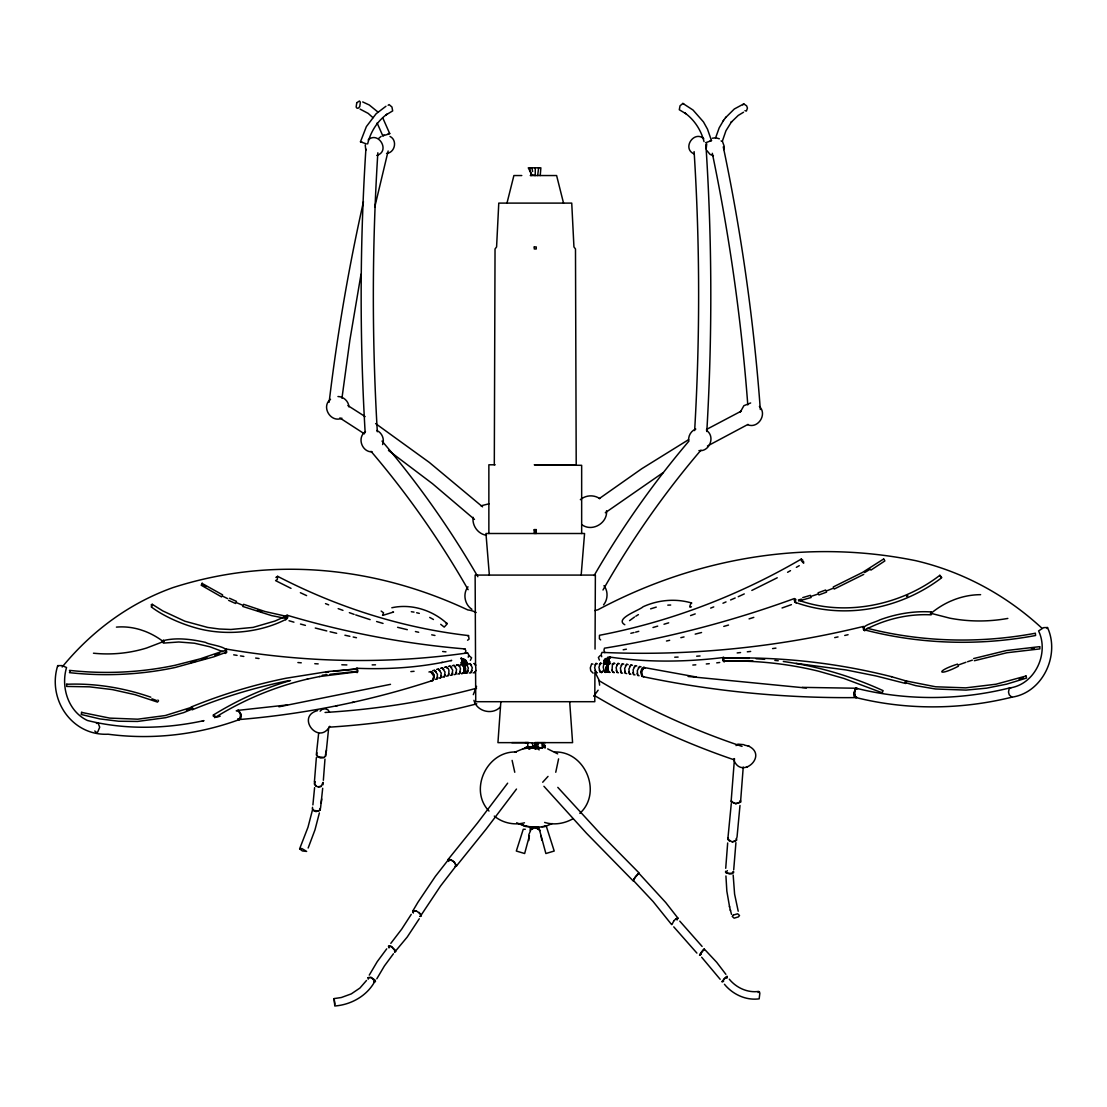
<?xml version="1.0" encoding="UTF-8"?>
<svg xmlns="http://www.w3.org/2000/svg" width="1107" height="1107" viewBox="0 0 1107 1107"><rect width="100%" height="100%" fill="white"/><g stroke="black" fill="none" stroke-linecap="round" stroke-linejoin="round"><path stroke-width="1.5" d="M545.336 742.645L535.262 742.645L535.262 748.899L538.21 747.433L542.319 747.945L544.658 744.9L542.942 747.336M626.742 673.61L625.344 673.25L624.666 668.393L626.756 664.297L628.139 664.643M431.107 671.492L433.058 672.807L434.248 675.408L433.031 680.362C369.904 701.063 304.328 714.25 238.116 719.647L239.749 719.301L241.008 714.416L238.6 710.307L236.22 710.805M534.944 744.042C533.242 750.228 535.899 744.997 536.037 747.128L535.262 748.899L533.449 747.682L528.648 748.899L532.204 747.903L532.315 746.215M731.478 800.292L731.478 801.759L735.823 803.585L740.182 802.132L740.182 800.665M734.481 758.599L731.104 801.814L735.823 803.779L740.541 802.201L740.541 800.61M594.929 672.143L594.791 701.7L475.733 701.7L475.595 672.143M595.04 649.076L595.372 575.087L475.138 575.087L475.553 665.556M453.995 674.633L455.641 674.288L456.596 669.444L453.995 665.349L452.265 665.722M724.518 658.444L723.95 657.461C686.132 662.069 647.526 662.623 609.694 657.032L608.629 659.08L608.988 661.502L608.808 657.738L610.344 657.198M688.651 440.78C688.153 435.854 691.072 430.775 695.791 429.059M728.337 837.791L728.295 839.48L732.225 841.97L736.612 840.268L736.653 838.414M736.28 838.469L736.252 840.158L734.702 841.389L732.239 841.707M630.879 674.205L629.482 673.845L628.901 669.002L631.087 664.906L632.484 665.279M527.541 746.339L523.265 748.899L528.205 747.945L527.541 743.06L528.648 742.645L538.21 743.323L537.587 747.945M162.466 641.797L162.494 640.87C175.999 637.162 191.788 639.251 205.653 642.42C208.434 644.897 231.501 646.779 225.164 652.673M457.8 674.038L459.447 673.693L460.498 668.836L459.571 666.165L457.994 664.74L456.347 665.086M463.266 673.222L464.331 671.229L463.625 665.667L462.131 664.228L460.277 664.601M314.416 781.833L316.367 757.548M323.355 780.283L324.974 759.098M518.367 823.539L525.839 826.514L538.735 827.109L545.876 853.525L554.206 851.034L546.249 826.057L544.602 826.362M725.722 868.289L727.673 842.953M733.706 869.784L735.92 842.662M464.29 673.125L465.535 668.254L464.622 665.625L463.113 664.172L460.457 664.754M314.596 787.644L312.894 804.9M694.643 430.595C700.081 337.704 699.984 244.481 694.117 151.604M706.806 431.509C712.424 335.933 712.133 240.011 705.865 144.477M740.541 802.201L743.24 767.026M365.891 149.071C359.803 243.471 359.623 338.244 365.158 432.685M377.847 152.78C371.98 245.643 371.883 338.867 377.321 431.758M606.553 510.77C607.646 523.293 591.954 532.273 581.839 524.663M731.284 803.613L727.977 837.667L727.936 839.521L729.568 841.168M739.988 805.481L737.013 837.307M696.22 676.986L643.873 667.493L641.479 671.548L641.963 676.363L643.25 676.709C713.323 691.391 784.974 698.351 856.555 697.59L855.268 697.244L854.051 692.359L855.725 688.236L857.828 688.665M322.69 788.281L320.587 807.778M634.989 674.91L633.605 674.55L633.121 669.721L635.418 665.653L636.802 666.027M639.085 675.74L637.687 675.381L637.314 670.579L639.708 666.525L641.091 666.898M465.383 673.222L467.112 672.862L468.358 667.991L466.047 663.868L464.317 664.228M469.243 672.987L470.973 672.641L472.315 667.742L470.088 663.619L468.358 663.979M500.848 701.7L497.942 742.645L528.565 742.645L525.175 742.645M461.411 673.582L463.058 673.236L464.207 671.243L464.428 668.351L461.91 664.255M464.622 665.625L465.189 671.188L464.041 673.194M328.613 728.448L326.178 752.317M540.23 175.543L540.866 167.821L528.26 167.821L531.886 174.823L535.262 175.543L535.262 167.821M581.175 575.087L584.565 533.505L485.959 533.505L489.349 575.087M318.65 733.291L316.325 754.932L317.903 756.967L320.712 758.004L323.687 757.672L325.693 756.095L326.44 750.076M643.983 667.521L641.479 671.548L641.852 676.349M365.227 145.003L365.794 150.192M463.335 658.942L461.619 662.692L462.366 660.242L461.301 658.181M473.104 672.862L474.834 672.516L475.955 670.524L475.595 664.947L474.156 663.508L475.595 664.947M691.792 603.052C675.796 598.264 658.208 599.842 643.056 606.761C639.791 610.165 614.039 618.688 624.805 624.735M314.623 781.653L314.346 784.005L315.786 786.053L318.387 787.022L321.155 786.537L322.926 782.497M314.983 781.777L314.72 783.936L316.035 785.804M323.023 784.78L323.299 782.428M320.061 808.484L319.881 810.02L318.359 811.057L313.918 810.407L312.7 808.954M312.534 807.28L312.312 809.079L313.655 810.739L316.035 811.625L320.227 810.158L320.449 808.359M329.139 402.256C337.192 334.881 348.594 267.894 363.47 201.695M341.952 398.243L349.867 340.167L361.02 274.19M316.948 752.829L316.699 754.891L318.152 756.773L323.493 757.423M325.347 755.956L325.596 753.909M321.21 803.142L321.445 801.26M321.487 800.901L321.722 798.977M461.467 658.347L463.017 658.9L462.684 662.54M558.592 758.862L555.756 772.257M537.656 175.543L538.625 167.821M609.293 663.439L608.006 663.093L606.927 664.532L606.096 670.026L609.085 672.447M525.272 829.281L523.251 829.281L516.319 851.034L524.649 853.525L529.437 835.702M597.351 663.771L595.967 663.439L594.611 667.549L596.023 672.433L597.42 672.765M607.951 672.309L606.539 671.935L605.972 669.984L606.927 664.532M603.647 663.674L603.965 661.875M607.591 662.955C601.862 663.467 604.45 660.533 605.75 663.688L604.311 663.508M606.387 664.062L606.539 662.885L605.197 662.318M608.213 661.46L607.729 657.821L608.878 657.281L609.417 658.278M605.349 663.785L605.501 662.609A4.262 3.791 -75 0 1 606.65 660.547M610.165 672.406L608.642 672.074L607.729 670.067L608.006 664.491L609.085 663.051M601.779 663.522L600.381 663.176L598.929 667.3L600.229 672.184L601.627 672.53L602.609 671.091L601.516 672.53M606.193 663.397L604.906 663.051L603.716 664.491L603.232 667.175L604.436 672.074L605.723 672.419M312.382 810.324L307.981 827.261L299.637 848.806L302.363 850.951L306.639 851.421L301.741 848.474L299.637 848.806M319.383 812.925L314.983 829.863L308.161 848.004M608.878 672.06L607.535 667.175L609.32 663.051L610.607 663.397M614.897 663.522L613.61 663.176L612.448 664.615L612.033 670.192L612.835 672.184L614.233 672.53L612.835 672.184M374.706 207.258L388.142 150.995M941.642 577.467L939.843 575.308L941.559 577.84C900.434 609.21 843.589 620.266 794.632 602.083L795.891 599.413M537.559 827.455L532.993 827.358L532.37 829.281L533.283 827.054L536.231 827.496L531.941 827.316L528.814 834.733L528.814 840.517M883.898 559.104L884.853 560.931L870.891 570.133M202.36 720.975L203.992 720.629C165.856 728.918 125.354 730.025 87.411 720.477C68.15 711.4 60.677 687.032 66.558 667.521L62.061 665.598L57.716 665.625C47.158 699.126 71.747 736.03 108.126 734.218C152.614 740.099 198.457 734.771 240.496 719.135L241.008 714.416L237.867 710.473M506.978 203.107L513.897 175.543L521.784 175.543M473.298 694.656L476.563 686.326M619.394 663.771L618.01 663.425L616.129 667.535L617.028 672.419L618.412 672.765M463.169 662.789L464.622 659.426M465.507 660.063L464.428 662.429L462.574 663.384M536.258 529.603L535.262 533.505L534.266 529.603L536.258 529.603L536.258 533.505M382.607 444.571C384.71 439.341 382.067 432.782 376.878 430.526M715.523 138.084L719.176 127.872L723.549 120.372M366.403 143.924L360.481 141.765L366.362 126.613L376.076 113.8L385.942 106.258M367.635 143.952C370.416 132.245 377.113 121.313 386.938 114.242L386.149 114.824L392.667 110.908L391.947 107.005L389.097 104.598L388.142 105.276M623.781 664.145L622.383 663.799L620.404 667.908L621.193 672.779L622.577 673.125M802.796 560.128L801.316 559.049L801.44 560.862L803.654 563.214L803.53 561.415M723.757 149.583L724.241 146.387L722.47 141.502M740.209 412.261L743.876 405.702L750.657 402.962M290.518 680.542C263.355 688.346 237.41 700.164 213.374 715.011L213.388 716.437M214.578 717.613L215.09 716.077L213.374 715.011M643.748 676.806L641.507 675.242L640.898 671.409L641.797 668.766L643.375 667.41L645.021 667.839M704.01 141.571C701.118 130.322 694.49 119.902 685.025 113.08L685.814 113.661L679.297 109.745L680.016 105.843L682.867 103.435L693.024 110.036L703.485 121.936L707.47 129.104L711.483 140.603L705.56 142.761M931.333 611.95C913.828 610.801 896.117 613.845 879.678 619.934C876.647 621.899 859.087 626.119 864.968 629.565M435.245 679.366L436.974 678.992L437.473 674.274L434.401 670.302L432.671 670.676M465.065 672.959L465.41 668.296L462.089 664.408L464.11 665.708L465.95 670.994L465.189 672.904L461.633 673.568M192.134 709.725L192.784 708.12L191.22 706.986C221.843 694.449 253.641 684.804 286.076 678.231L328.558 671.465L356.814 668.932L357.575 670.247L356.634 671.921L319.383 676.571M863.889 627.849L863.709 629.634M81.821 712.285L81.171 714.485L99.879 718.913L118.74 721.238L137.559 721.446L165.732 717.682L183.72 712.604L192.66 708.84L191.802 707.221L165.261 715.551L137.738 719.19L109.745 718.111L81.434 712.368M957.541 664.103C935.277 671.133 937.615 676.958 958.399 666.234M69.437 670.482L70.281 671.395L69.45 672.641C104.681 676.488 140.52 674.827 175.21 667.479L213.845 656.811L226.285 652.258L225.247 650.266M382.524 615.381L383.575 612.863L381.168 611.064M1047.084 628.527L1047.499 627.531L1043.707 627.627L1038.587 630.921C1049.408 653.49 1034.893 684.735 1009.335 688.014C959.409 700.413 906.481 700.828 856.541 688.319L855.102 689.73L853.815 695.196L854.452 697.161L856.002 697.548C906.937 710.279 960.904 709.795 1011.826 697.189C1042.697 692.774 1060.243 655.04 1047.499 627.531M440.42 668.324L442.15 667.95L445.028 671.991L444.35 676.764L442.62 677.124M436.878 679.02L437.735 677.083M441.499 675.879L440.558 677.844L441.236 673.07L438.261 669.071L436.532 669.444M607.674 657.24L608.117 660.519L610.012 661.695M448.944 673.859C446.744 679.311 450.798 669.514 447.768 668.379L446.066 666.967L444.336 667.327M610.427 663.577L609.002 663.19L607.494 664.574L606.332 667.175L606.581 670.067M607.798 672.101L606.47 667.217L609.141 663.231M450.217 675.339L451.85 674.993L452.721 670.164L450.023 666.096L448.293 666.456M444.253 676.778L445.18 674.813M795.047 598.693L794.217 600.464L796.099 602.983M460.955 658.222L462.435 661.668L460.803 662.858M706.169 149.016L706.736 143.841M726.759 977.73L726.912 976.36L721.806 981.715L723.604 981.369M758.143 992.564L759.36 991.678L759.845 993.256L759.167 998.832C746.035 1000.673 732.709 994.39 724.448 984.289M1025.802 675.893L1026.59 678.038L1006.678 684.14L986.434 688.18L966.024 690.104L935.553 688.997L915.586 685.62L905.346 682.59L906.024 680.943L935.567 686.769L965.761 687.862L996.037 684.209L1026.12 675.976M451.85 674.993L452.749 673.028M633.273 880.854L635.529 876.536L639.043 872.925L600.409 833.765L557.803 787.368M671.866 924.677L673.942 920.65M676.972 919.806L677.276 918.063M677.166 919.696L677.954 918.16L665.681 902.468L638.836 873.215L633.813 879.027M703.665 950.387C706.612 944.534 696.261 958.704 700.773 954.442M726.898 978.104L727.133 976.443L724.158 978.63L722.677 981.646M455.641 674.288L456.568 672.309M468.233 657.226L468.773 654.887L467.555 652.922C387.575 664.325 305.85 662.733 226.257 649.034L225.468 649.2M459.447 673.693L460.415 671.714M369.268 975.129L377.238 961.651L386.73 948.824M376.809 978.809L384.392 965.982L393.428 953.777M598.126 690.201L593.67 696.261M535.262 746.09L537.116 742.645M467.016 672.876L468.15 670.884M864.138 626.576L863.142 627.088L863.502 629.703L864.733 630.81L865.121 630.146M594.113 575.557C621.608 528.081 653.296 483.012 688.831 441.209M602.983 590.003C631.198 540.465 663.937 493.487 700.966 450.134M413.119 912.749L412.69 911.144L417.92 902.302L435.355 876.384L448.321 859.807L451.587 860.125L454.036 861.924L456.25 865.646L440.544 886.001L420.19 916.541M368.23 977.55L371.122 977.439L374.886 981.259C367.109 995.857 351.03 1004.81 334.784 1005.986L334.093 998.597L341.302 997.518L351.306 993.878L359.927 988.039L366.5 980.484M801.316 559.049C738.895 595.441 670.482 621.719 599.468 635.293L599.385 638.739L600.644 639.901M467.984 586.821C462.574 593.656 464.636 604.616 471.914 609.293M411.25 914.368L401.675 929.174L390.813 943.358M419.276 918.755L407.196 937.076L394.729 952.062M474.751 672.516L475.955 670.524M470.876 672.641L472.108 670.634M794.411 598.527C732.82 620.944 669.168 637.701 604.464 648.19L603.938 650.224L604.851 652.646M1035.391 633.356L1035.585 635.501C978.879 646.101 919.848 644.357 864.014 629.717M465.77 660.312L462.186 663.065M462.878 663.882C464.11 664.325 468.04 660.616 465.507 660.934M329.775 726.289C318.664 746.021 295.444 716.409 317.64 710.569M461.73 662.844L463.542 661.792L464.317 659.274M607.826 662.955L606.262 661.778L608.518 662.014M603.578 604.865C607.964 599.51 608.269 591.152 603.979 585.658M465.023 653.421L465.922 650.985L465.009 648.937C404.775 643.887 345.121 632.429 287.183 615.257L286.367 615.423M723.3 657.281L722.968 660.768L724.172 661.931L724.656 661.225M1039.847 646.751L1039.847 648.91L1006.9 652.743L974.368 660.727M286.007 616.973L287.031 616.765L286.588 618.564L271.589 615.603L242.724 606.442M725.5 117.729L734.328 108.984L743.779 103.892L746.63 105.843L747.446 108.057L746.409 111.046L744.956 110.686M507.656 783.175L477.463 823.027L448.031 859.572L449.193 859.046L454.161 861.883L456.541 865.882L455.392 866.407M516.499 789.056L486.125 829.143L456.541 865.882M723.162 120.884L725.957 117.107M542.693 782.248L548.02 776.408M603.772 660.588L604.906 661.211L606.511 659.564L606.345 658.319M599.399 664.615L600.492 663.176M724.241 660.644L723.162 660.353L723.591 658.112C779.978 656.589 836.588 662.775 891.273 676.626L891.688 676.737M594.957 664.878L596.064 663.425M579.847 813.368C602.706 792.584 585.036 750.698 554.427 752.013M532.937 747.945L538.21 743.323M930.932 611.839L930.42 614.081L931.499 614.371M863.515 626.424C778.166 647.318 689.855 656.34 602.042 652.383L601.184 654.362L601.696 656.714M603.716 664.491L604.906 663.051L606.082 663.397M612.448 664.615L614.371 663.37M225.288 650.57L226.368 649.851M616.793 664.864L618.107 663.425M742.825 104.888L743.779 103.892M621.138 665.238L622.494 663.799M275.906 577.425L277.622 576.318C337.068 607.148 401.896 627.96 468.51 635.584L469.077 639.071L467.569 640.247M700.869 954.248L699.582 955.216L704.329 949.086L716.686 962.274L725.874 974.326M625.455 665.722L626.853 664.297M634.103 667.092L635.515 665.681M629.758 666.345L631.198 664.933M855.739 697.507L856.514 696.746L855.088 697.216L854.715 692.332L855.365 689.675L856.306 688.25L857.192 688.609M691.155 602.886L689.758 606.304L690.062 607.286L691.432 606.761M673.997 920.706L675.962 918.755M151.064 604.989L152.199 604.297L162.812 610.926L184.869 621.207L207.729 627.448L219.283 628.997L230.851 629.482L253.143 627.392L275.145 620.985L285.703 616.225L287.46 618.218M365.49 431.578C356.717 437.473 361.892 452.223 372.146 451.877M638.296 667.936L639.804 666.552M320.117 711.178L322.151 709.31L325.154 708.798L327.963 709.836L329.512 712.05M378.774 138.306L381.126 136.41M330.523 399.323C320.712 406.656 330.938 423.303 341.883 418.169M736.044 745.606L737.871 744.153L743.683 744.637M882.625 692.954L843.811 678.411L818.17 671.091C787.368 663.605 755.583 660.284 723.895 661.1L752.968 661.004M604.782 659.094L606.498 661.446L607.411 660.741L608.988 661.751M500.184 707.124C492.297 715.399 476.785 711.483 473.934 700.33M599.344 498.551L641.769 468.718L688.637 439.631M605.308 512.735L663.176 472.592M629.565 620.64L634.519 617.014M463.57 663.176L466.697 661.529L465.839 661.46M368.174 139.911C378.428 130.654 390.702 151.285 376.809 155.423M939.843 575.308C901.084 605.266 845.665 616.461 800.347 600.824M883.594 559.021L862.588 572.402L833.239 586.973M580.359 499.686C585.714 495.05 593.905 494.552 599.731 498.607M535.262 745.385L530.391 747.945L542.319 747.945L541.863 742.645M675.865 918.935L677.954 918.16M374.374 982.144L375.453 981.48L375.079 980.11L371.066 977.467L367.884 977.855L368.244 979.211M635.805 616.212L638.407 614.62M215.104 717.502C243.637 699.804 274.979 686.658 307.677 679.034M412.69 911.144L416.343 910.895L420.674 914.174M419.94 916.305L421.075 915.655M727.354 870.642L725.984 872.441L727.368 873.271L731.865 873.326L733.235 871.527M787.589 572.291L790.509 570.645M796.348 567.337L799.268 565.691M706.46 429.474L741.33 411.071M707.442 446.024L748.041 424.382M863.723 574.395L834.152 589.076M743.517 112.236L738.231 115.432L731.187 122.254L731.644 121.632L725.957 130.737L722.317 141.267L721.086 140.907M777.239 577.771L751.833 590.432M532.716 748.069L536.438 748.124L539.22 749.882M864.816 629.98C885.06 619.2 908.169 613.638 931.125 614.842M373.889 981.771L374.886 981.259M384.018 134.957L382.814 135.843L389.761 133.698L383.008 118.449M906.536 596.452L907.906 595.787M528.205 747.945L536.452 746.948M738.231 596.701L744.278 593.919M572.914 818.779C564.432 823.608 554.067 825.365 544.63 822.432M455.171 866.131L456.25 865.646M531.886 174.823L530.281 175.543L556.613 175.543L563.532 203.107M394.521 951.785L395.42 951.383L395.047 950.027L391.491 946.693L388.765 946.388L389.138 947.744M546.249 826.057L535.733 827.759L533.187 827.178M480.992 505.816L489.059 503.782M722.968 603.218L726.026 601.917M730.606 599.952L735.173 598.001M552.158 823.539L545.35 826.445L541.918 826.804M522.836 748.899L515.184 752.04L515.89 752.04M192.66 709.615C223.171 697.133 254.859 687.516 287.183 680.971L289.411 680.57M710.666 608.103L713.752 606.899M186.419 710.39L190.556 708.826M431.509 680.694L433.238 680.321L434.248 675.408M818.087 592.798L825.697 590.003M818.889 594.943L826.555 592.134M223.683 650.833L200.27 658.831L175.155 665.265C140.603 672.586 104.93 674.232 69.838 670.399M383.34 615.215L393.552 612.033L392.736 612.213M690.56 615.575L695.21 613.901M782.054 607.978L791.422 604.643M749.079 618.882L753.798 617.374M733.567 759.098C740.555 780.919 769.323 755.265 748.028 745.841M650.612 608.85L656.257 607.106M216.986 717.128L220.196 716.174M652.992 627.517L657.696 626.119M663.992 624.237L668.697 622.84M802.713 597.628L810.421 595.331M811.168 597.503L798.701 601.032M973.634 658.554L1006.388 650.529L1039.528 646.668M723.784 626.41L728.531 625.054M238.946 719.495L237.88 718.747L240.496 719.135M635.612 632.166L638.767 631.322M476.536 688.236C427.053 701.492 376.186 709.393 325.071 712.465M476.771 703.831C428.381 716.45 378.732 724.089 328.834 727.188M236.787 710.694L238.047 710.376L239.43 711.801L240.399 714.444L240.593 717.294L239.928 719.246L238.669 719.578M712.382 138.209L715.855 137.794L719.342 138.804M695.196 634.131L701.561 632.512M457.08 664.947L459.571 666.165M431.08 680.819L433.031 680.362L433.736 675.602L430.678 671.617L428.935 672.004M446.356 676.183L448.086 675.823M630.838 633.287L634.02 632.54M680.847 637.674L684.043 636.926M524.469 822.792C514.146 825.504 502.453 822.93 494.289 816.08M844.738 635.473L848.073 634.698M525.175 747.945L527.486 747.488M666.469 641.022L669.666 640.316M386.551 153.389C395.005 152.863 397.676 140.174 390.01 136.452M201.903 583.32L222.604 594.86M286.713 618.938C260.699 632.664 225.261 636.414 195.344 627.766C179.901 623.393 162.798 615.727 151.216 606.844C151.894 606.276 152.808 605.169 152.199 604.297M285.758 619.809L287.792 617.249L287.183 615.257M391.823 607.757C411.458 603.426 432.768 610.261 447.256 623.808L444.225 627.115L440.711 624.334M66.475 684.278C95.064 683.074 123.804 687.848 150.829 697.202M226.285 652.258L225.122 651.4M225.275 653.49L226.727 652.369L226.257 649.034M446.135 623.421L446.951 623.241M157.9 700.025L158.536 700.883L157.498 702.087L135.054 694.684L112.333 689.592L89.473 686.838L66.641 686.437L66.863 684.195M467.694 635.764L468.51 635.584M356.233 668.254C388.17 669.624 420.439 667.549 451.698 660.422L450.881 660.602M96.434 723.438L98.08 723.092L99.713 727.174L97.707 732.031L96.06 732.377L94.815 730.952M307.151 679.144L319.909 676.46M356.288 669.043L333.332 671.34M464.193 649.103L465.009 648.937M466.78 653.088L467.555 652.922M469.299 655.939L471.582 657.779L470.392 660.339M441.582 662.54L442.413 662.373M466.338 662.54L467.196 662.595L463.072 664.491M466.78 664.311L467.597 664.131L463.93 664.878M438.912 678.19L440.641 677.816M335.988 705.906L337.621 705.56M352.095 702.488L353.728 702.156M834.706 637.604L838.041 636.912M463.888 663.674L467.362 662.968L466.684 664.311M529.035 747.35L532.315 746.685L529.437 747.073M278.936 706.806L390.508 684.334M623.172 649.795L626.382 649.186M318.415 786.703L320.961 786.247M1035.087 633.287C979.667 643.61 921.993 642.226 867.321 628.264M325.555 672.572L328.654 672.046M746.243 767.317L747.433 767.137M388.308 133.629L389.692 133.421M772.575 648.577L775.952 648.121M322.234 675.256L326.897 674.647M287.446 704.924L238.6 710.307M716.727 662.858L719.702 662.484M536.798 742.825L538.21 742.645M532.785 827.552L537.13 827.51M737.179 652.936L740.555 652.549M747.308 651.802L750.671 651.428M330.024 674.288L356.15 671.465M706.28 663.965L709.269 663.674M410.877 671.589L414.06 671.299M758.71 991.415C747.612 993.034 736.293 987.776 729.305 979.211M607.549 659.163L608.629 659.08M692.83 665.044L695.819 664.823M516.236 752.013C487.066 750.726 468.524 789.803 489.017 811.071M1031.42 648.356L1034.339 648.162M696.677 656.188L700.053 655.967M464.428 668.351L465.41 668.296M674.73 657.198L678.107 657.074M667.798 605.142L670.69 605.031M606.47 667.217L607.535 667.175M372.146 664.892L375.508 664.809M710.251 140.631L711.483 140.603M462.366 660.242L463.363 660.242M855.725 688.236L802.243 687.364M511.808 742.645L528.233 742.617M495.161 464.788L488.865 464.788L488.865 533.505M534.639 742.645L572.582 742.645L569.676 701.7M535.733 827.759L538.21 829.281M536.189 746.921L534.058 746.81M360.481 141.765L361.712 141.793M749.287 658.347L723.591 658.112L724.31 658.859M341.814 664.795L346.878 664.933M531.581 747.253L535.262 747.405M744.527 745.136L749.162 746.215M314.789 663.702L318.179 663.882M531.941 827.316L534.155 827.441M756.123 658.734L764.66 659.315M617.028 672.419L616.253 670.427M297.894 662.54L301.27 662.816M337.967 396.514C343.502 396.569 348.677 401.26 348.871 406.864M796.071 663.384L846.122 669.956L876.107 675.976L905.747 683.503L905.249 681.87L906.495 680.694M688.139 676.46L806.422 688.042M621.193 672.779L620.46 670.787M531.332 827.178L532.993 827.358M774.845 660.395L778.249 660.754M442.634 651.497L445.955 651.857M625.344 673.25L624.652 671.271M255.648 658.056L259.024 658.513M411.334 611.728L414.004 612.116M783.313 661.488C817.796 666.22 851.518 676.225 883.165 690.685L881.67 693.273M698.96 450.591C709.532 452.043 715.648 436.476 706.474 430.415M233.702 654.832L237.078 655.372M240.454 655.911L243.817 656.437M605.916 662.498L607.023 662.692M633.605 674.55L632.927 672.572M286.741 616.419L264.988 611.507L243.554 604.297M416.398 911.089L414.156 910.674L413.022 911.324L413.423 912.805M431.702 634.823L434.954 635.46M526.157 826.445L522.532 824.936M486.443 535.276C478.072 534.086 471.928 525.659 473.118 517.301M344.914 635.224L349.867 636.304M353.175 637.009L356.468 637.729M407.321 629.689L397.593 627.309M415.429 631.543L418.681 632.277M330.08 631.765L336.666 633.301M416.661 612.738L419.318 613.375M315.274 628.029L326.786 630.935M538.21 747.433L540.133 747.945M795.241 599.745L795.587 601.848M1010.622 688.36L1009.335 688.014L1008.491 692.055L1009.266 694.878L1011.826 697.189M891.273 676.626L906.342 681.026M600.174 655.607L598.403 657.475L599.371 660.076M643.873 667.493L645.256 667.867M608.089 662.456L606.498 661.446M607.688 663.508L604.464 662.318M592.937 664.145L591.65 663.799L590.294 667.908L590.751 670.8L593.103 673.139M605.833 672.419L603.55 670.067M300.481 624.044L305.421 625.372M289.024 620.75L293.936 622.162M376.601 621.525L383.036 623.421M713.42 155.796L710.044 154.371L706.82 150.524M747.972 424.839C758.267 428.824 767.497 414.06 759.388 406.449M355.721 614.911L370.153 619.629M742.036 746.395C692.055 729.665 643.845 707.581 598.666 680.418M734.384 759.9C685.69 743.337 638.684 721.792 594.459 695.514M338.175 608.629L342.962 610.358M349.342 612.655L354.115 614.385M607.314 662.166L604.076 660.035M522.352 825.199L530.198 827.012L530.225 830.582M325.5 603.619L328.668 604.865M362.695 101.927L369.268 104.985L378.096 112.167M360.066 109.109L368.188 113.398L372.99 117.688M547.688 748.899L557.665 753.839M222.645 651.566L209.956 646.806L194.417 643.222L178.78 641.991L163.269 643.112L164.168 641.437L163.366 640.123M229.523 598.25L236.511 601.405M228.582 600.34L235.625 603.509M534.39 748.041L536.258 748.899M300.371 592.702L306.611 595.608M606.539 662.885L607.494 663.342M291.016 588.357L275.574 580.622L277.29 579.528L277.622 576.318M694.227 153.97C681.497 148.67 694.089 129.879 703.789 138.749M221.608 596.922L201.183 585.216L202.304 583.237M516.706 822.736L519.1 824.023M429.71 617.429L433.46 619.505M633.467 880.563L653.116 901.555L671.409 924.317M538.14 829.281L540.299 830.582M463.542 661.792L464.428 662.429M347.902 405.577L365.13 416.592M339.849 417.948L364.411 433.833M375.619 423.58L429.281 462.394L482.569 506.84M682.867 103.435L683.822 104.113M388.488 450.452L432.463 483.662L474.488 519.391M464.345 660.561L465.936 662.069M434.304 670.33L436.2 671.686M430.581 671.658L433.736 675.602M442.053 667.978L443.879 669.361M438.164 669.098L439.963 670.482M606.774 661.17L605.128 659.205M604.906 661.211L606.069 662.124M445.983 666.981L447.768 668.379M449.926 666.123L451.67 667.521M453.898 665.376L455.614 666.788M465.95 663.882L467.555 665.307M469.991 663.633L471.513 665.072M419.041 912.334L421.421 915.835M632.955 880.674L586.502 833.253L543.924 786.288M702.101 946.43L679.767 921.121M696.898 953.099L673.762 926.863M701.672 957.237L720.159 979.294M357.049 668.088L357.852 671.589L357.215 672.586L355.707 672.046M382.026 441.084C418.017 483.247 450.065 528.759 477.85 576.719M370.997 451.296C407.653 494.22 440.116 540.686 468.123 589.685M464.165 662.166L464.885 663.051M608.31 657.406L609.058 658.361M607.729 661.751L606.027 658.499M606.511 659.564L607.411 660.741M595.552 673.25L598.984 679.975L599.62 685.178M377.113 122.974L382.814 135.843M599.247 670.192L600.34 672.184M595.054 670.427L596.133 672.419M609.957 657.184L610.483 658.195M612.033 670.192L612.946 672.184M628.831 671.866L629.592 673.859M637.12 673.43L637.798 675.395M738.217 911.227L734.591 894.096L733.18 875.07M730.302 909.857L731.519 914.34M514.769 772.257L512.112 760.384M448.321 859.807L448.764 861.412M395.711 951.619L391.449 946.485L389.456 945.71L388.474 946.153L388.875 947.634M532.315 743.323L533.449 747.682M725.929 875.983L726.842 891.149L729.61 907.034M729.43 906.315L730.523 910.77M334.093 998.597L334.881 1004.257M529.644 167.821L531.277 175.543M723.272 146.871C741.51 233.452 753.839 321.265 760.315 409.507M712.313 153.292C729.596 236.275 741.413 320.407 747.792 404.927M465.051 663.425L465.3 664.601L465.12 663.425A4.262 3.501 78.1 0 0 464.622 662.36M535.262 742.645L535.816 745.398M531.886 167.821L532.619 171.516M541.046 835.494L541.752 840.144M545.142 745.634L545.336 747.945L542.983 747.183L542.983 743.06M57.716 665.625L57.772 666.497M733.595 871.486L733.609 872.717L732.087 873.658L729.61 873.977L725.625 872.496L725.611 871.264M581.659 533.505L581.659 465.314L534.266 464.788L576.207 464.788L575.488 248.978L573.938 246.93L571.738 203.107L498.773 203.107L496.586 246.93L495.037 248.978L494.303 464.788M534.266 529.603L534.266 533.505M594.819 610.566A30.235 26.983 -75 0 1 597.849 609.819A562.619 502.08 -75 0 1 915.766 560.682A344.581 307.511 -75 0 1 1041.908 628.181M1007.84 618.426A195.731 174.671 -75 0 1 949.737 618.149L931.029 613.333A88.311 78.818 -75 0 1 950.47 601.226L954.635 599.524A88.311 78.818 -75 0 1 980.608 594.667M957.97 665.169A318.055 283.835 -75 0 1 965.954 662.277M967.56 661.737A318.055 283.835 -75 0 1 972.389 660.146M1023.394 677.954A238.697 213.014 -75 0 1 1019.16 679.366M870.296 569.15A291.196 259.868 -75 0 1 864.595 572.568M833.696 588.025A291.196 259.868 -75 0 1 826.126 591.069M818.488 593.864A291.196 259.868 -75 0 1 810.794 596.424M801.496 599.136A291.196 259.868 -75 0 1 798.382 599.966M476.148 612.517A30.235 24.907 78.1 0 0 467.777 609.915A562.619 463.404 78.1 0 0 172.941 587.609A344.581 283.821 78.1 0 0 62.172 667.009M93.472 653.213A195.731 161.207 78.1 0 0 146.594 648.024L163.324 641.617A88.311 72.744 78.1 0 0 144.533 631.142L140.575 629.786A88.311 72.744 78.1 0 0 116.429 627.115M261.764 611.77A291.196 239.845 78.1 0 1 257.433 610.455M243.139 605.377A291.196 239.845 78.1 0 1 236.068 602.457M227.655 598.624A291.196 239.845 78.1 0 1 222.106 595.884M205.75 586.724A291.196 239.845 78.1 0 1 201.737 584.219M219.573 653.6A482.154 397.122 78.1 0 1 214.896 655.261M207.064 657.89A482.154 397.122 78.1 0 1 202.332 659.371M195.994 661.225A482.154 397.122 78.1 0 1 191.22 662.54M151.936 698.808A318.055 261.972 78.1 0 1 156.405 700.44M534.266 246.93L534.266 248.978L536.258 248.978L536.258 246.93L534.266 246.93M356.758 102.716L356.15 107.075L357.077 108.265L358.447 108.071L359.761 106.563L360.37 102.204L359.443 101.014L356.758 102.716M733.332 915.074L732.253 916.43L734.135 918.173L738.438 916.873L739.518 915.503L737.636 913.773L733.332 915.074"/></g></svg>
